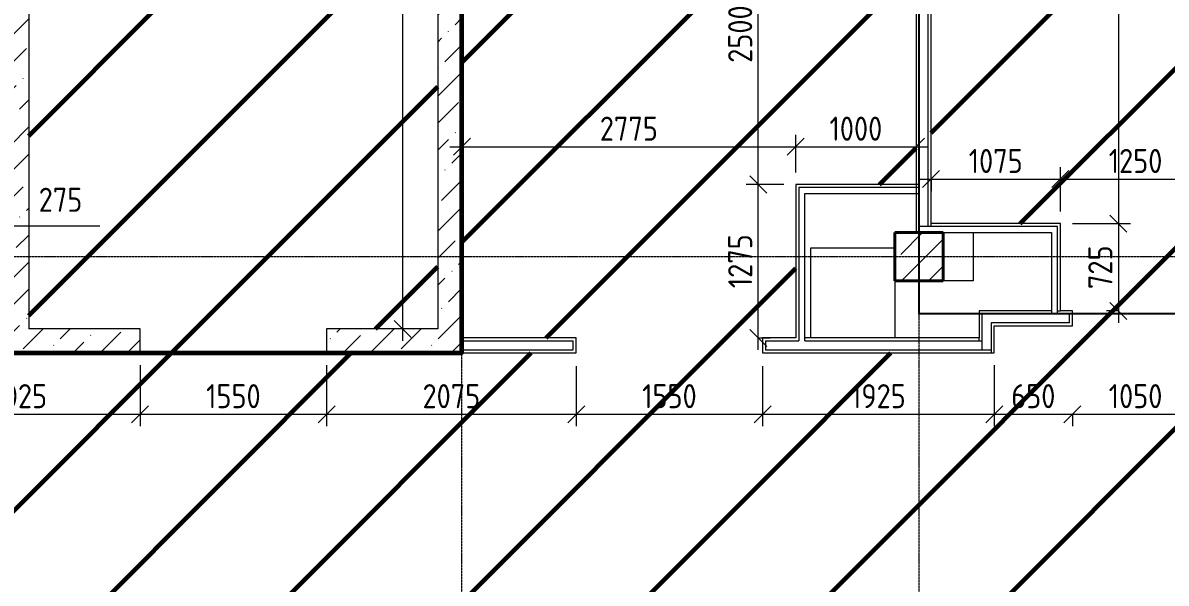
# Model space of a CAD drawing. Header units: millimetres. Extents: x -56773 to 323062, y -262288 to 76460.
# Drawn here: x 42159 to 51664, y -149905 to -145250 of the extents above; entities that cross this region are included whole.
import ezdxf

# ---------------------------------------------------------------- set-up
doc = ezdxf.new("R2010")
doc.units = ezdxf.units.MM
doc.linetypes.add('ADSK_Линия сетки', pattern=[25, 20, -2.5, 0, -2.5])
for name, color, linetype, lineweight in [('1.1)Стяжка керамзит  2 этаж', 5, 'Continuous', 60), ('3.1 Штукатурка внешн стен', 5, 'Continuous', 60), ('Несущие колонны', 7, 'Continuous', 18), ('Оси', 7, 'Continuous', 9), ('Перекрытие', 7, 'Continuous', 18), ('Размеры', 7, 'Continuous', 9), ('Стены внутренние', 7, 'Continuous', 18), ('Стены наружные', 7, 'Continuous', 18), ('Стены штриховка', 7, 'Continuous', 9)]:
    doc.layers.add(name, color=color, linetype=linetype, lineweight=lineweight)
doc.styles.add('GOST Common_3', font='', dxfattribs={"width": 0.9, "height": 200})
doc.styles.get('GOST Common_3').set_extended_font_data('GOST Common')
doc.dimstyles.new('ADSK_Основной_2_0', dxfattribs={"dimscale": 304.8, "dimtxt": 201.142999, "dimasz": 0.463911, "dimexe": 0.328084, "dimexo": 0.328084, "dimgap": 0.164042, "dimtad": 1, "dimdec": 3, "dimrnd": 0.001, "dimdsep": 46, "dimtxsty": 'GOST Common_3', "dimblk1": 'OBLIQUE', "dimblk2": 'OBLIQUE', "dimsah": 1, "dimcen": 0.09, "dimdle": 0.328084, "dimazin": 2, "dimtfac": 1, "dimtdec": 4, "dimtix": 1, "dimtmove": 0, "dimatfit": 3, "dimfxl": 1, "dimtvp": 1, "dimtolj": 1, "dimtzin": 0, "dimlwd": 20, "dimlwe": 20, "dimarcsym": 2})
doc.dimstyles.new('ADSK_Основной_2_0_2', dxfattribs={"dimscale": 304.8, "dimtxt": 201.142999, "dimasz": 0.463911, "dimexe": 0.328084, "dimexo": 0.328084, "dimgap": 0.164042, "dimtad": 1, "dimdec": 3, "dimrnd": 0.001, "dimdsep": 46, "dimtxsty": 'GOST Common_3', "dimblk1": 'OBLIQUE', "dimblk2": 'OBLIQUE', "dimsah": 1, "dimcen": 0.09, "dimdle": 0.328084, "dimazin": 2, "dimtfac": 1, "dimtdec": 4, "dimtix": 1, "dimtmove": 0, "dimatfit": 3, "dimfxl": 1, "dimtvp": 1, "dimtolj": 1, "dimtzin": 0, "dimlwd": 20, "dimlwe": 20, "dimarcsym": 2})
pattern_1 = [(45, (9.36, -150597.75), (84.18955, 308.69595), [396.875, -79.375, 3.353, -76.022])]

# ---------------------------------------------------------------- blocks, each defined once
blk = doc.blocks.new('ADSK_КолоннаЖБ_Прямоугольная - 400x400 мм-1807143-Кладочный план 3-го этажа')
at = {"layer": 'Несущие колонны', "lineweight": 40}
for p, q in [((-200, 200), (200, 200)), ((-200, -200), (-200, 200)), ((200, 200), (200, -200)), ((200, -200), (-200, -200))]:
    blk.add_line(p, q, dxfattribs=at)
blk = doc.blocks.new('_Oblique')
at = {"color": 0, "linetype": 'ByBlock', "lineweight": -2}
blk.add_line((-0.5, -0.5), (0.5, 0.5), dxfattribs=at)
blk = doc.blocks.new('*D5694')
at = {"layer": 'Defpoints', "color": 0, "transparency": 16777216}
for p in [(43134.4, -147992.8), (41109.4, -148401.5), (43134.4, -148501.5)]:
    blk.add_point(p, dxfattribs=at)
at = {"layer": 'Размеры', "color": 0, "lineweight": 20, "transparency": 16777216}
for p, q in [((43134.4, -148092.8), (43134.4, -148601.5)), ((41009.4, -148501.5), (43234.4, -148501.5)), ((41109.4, -148501.5), (41109.4, -148601.5))]:
    blk.add_line(p, q, dxfattribs=at)
at = {"layer": 'Размеры', "color": 0, "lineweight": 20, "transparency": 16777216, "xscale": 141.4, "yscale": 141.4, "zscale": 141.4, "rotation": 180}
blk.add_blockref('_Oblique', (41109.4, -148501.5), dxfattribs=at)
at = {"layer": 'Размеры', "color": 0, "lineweight": 20, "transparency": 16777216, "xscale": 141.4, "yscale": 141.4, "zscale": 141.4}
blk.add_blockref('_Oblique', (43134.4, -148501.5), dxfattribs=at)
at = {"layer": 'Размеры', "color": 0, "lineweight": 9, "transparency": 16777216, "insert": (42121.9, -148351.5), "char_height": 200, "width": 605.475, "attachment_point": 5, "style": 'GOST Common_3'}
blk.add_mtext('\\A1;2025', dxfattribs=at)
blk = doc.blocks.new('*D5695')
at = {"layer": 'Defpoints', "color": 0, "transparency": 16777216}
for p in [(43134.4, -147992.8), (44684.4, -147992.8), (44684.4, -148501.5)]:
    blk.add_point(p, dxfattribs=at)
at = {"layer": 'Размеры', "color": 0, "lineweight": 20, "transparency": 16777216}
for p, q in [((43134.4, -148092.8), (43134.4, -148601.5)), ((44684.4, -148092.8), (44684.4, -148601.5)), ((43034.4, -148501.5), (44784.4, -148501.5))]:
    blk.add_line(p, q, dxfattribs=at)
at = {"layer": 'Размеры', "color": 0, "lineweight": 20, "transparency": 16777216, "xscale": 141.4, "yscale": 141.4, "zscale": 141.4, "rotation": 180}
blk.add_blockref('_Oblique', (43134.4, -148501.5), dxfattribs=at)
at = {"layer": 'Размеры', "color": 0, "lineweight": 20, "transparency": 16777216, "xscale": 141.4, "yscale": 141.4, "zscale": 141.4}
blk.add_blockref('_Oblique', (44684.4, -148501.5), dxfattribs=at)
at = {"layer": 'Размеры', "color": 0, "lineweight": 9, "transparency": 16777216, "insert": (43909.4, -148351.5), "char_height": 200, "width": 560.473, "attachment_point": 5, "style": 'GOST Common_3'}
blk.add_mtext('\\A1;1550', dxfattribs=at)
blk = doc.blocks.new('*D5696')
at = {"layer": 'Defpoints', "color": 0, "transparency": 16777216}
for p in [(44684.4, -147992.8), (46759.4, -148002.8), (46759.4, -148501.5)]:
    blk.add_point(p, dxfattribs=at)
at = {"layer": 'Размеры', "color": 0, "lineweight": 20, "transparency": 16777216}
for p, q in [((44684.4, -148092.8), (44684.4, -148601.5)), ((46759.4, -148102.8), (46759.4, -148601.5)), ((44584.4, -148501.5), (46859.4, -148501.5))]:
    blk.add_line(p, q, dxfattribs=at)
at = {"layer": 'Размеры', "color": 0, "lineweight": 20, "transparency": 16777216, "xscale": 141.4, "yscale": 141.4, "zscale": 141.4, "rotation": 180}
blk.add_blockref('_Oblique', (44684.4, -148501.5), dxfattribs=at)
at = {"layer": 'Размеры', "color": 0, "lineweight": 20, "transparency": 16777216, "xscale": 141.4, "yscale": 141.4, "zscale": 141.4}
blk.add_blockref('_Oblique', (46759.4, -148501.5), dxfattribs=at)
at = {"layer": 'Размеры', "color": 0, "lineweight": 9, "transparency": 16777216, "insert": (45721.9, -148351.5), "char_height": 200, "width": 605.475, "attachment_point": 5, "style": 'GOST Common_3'}
blk.add_mtext('\\A1;2075', dxfattribs=at)
blk = doc.blocks.new('*D5697')
at = {"layer": 'Defpoints', "color": 0, "transparency": 16777216}
for p in [(46759.4, -148002.8), (48309.4, -148002.8), (48309.4, -148501.5)]:
    blk.add_point(p, dxfattribs=at)
at = {"layer": 'Размеры', "color": 0, "lineweight": 20, "transparency": 16777216}
for p, q in [((46759.4, -148102.8), (46759.4, -148601.5)), ((48309.4, -148102.8), (48309.4, -148601.5)), ((46659.4, -148501.5), (48409.4, -148501.5))]:
    blk.add_line(p, q, dxfattribs=at)
at = {"layer": 'Размеры', "color": 0, "lineweight": 20, "transparency": 16777216, "xscale": 141.4, "yscale": 141.4, "zscale": 141.4, "rotation": 180}
blk.add_blockref('_Oblique', (46759.4, -148501.5), dxfattribs=at)
at = {"layer": 'Размеры', "color": 0, "lineweight": 20, "transparency": 16777216, "xscale": 141.4, "yscale": 141.4, "zscale": 141.4}
blk.add_blockref('_Oblique', (48309.4, -148501.5), dxfattribs=at)
at = {"layer": 'Размеры', "color": 0, "lineweight": 9, "transparency": 16777216, "insert": (47534.4, -148351.5), "char_height": 200, "width": 560.473, "attachment_point": 5, "style": 'GOST Common_3'}
blk.add_mtext('\\A1;1550', dxfattribs=at)
blk = doc.blocks.new('*D5698')
at = {"layer": 'Defpoints', "color": 0, "transparency": 16777216}
for p in [(48309.4, -148002.8), (50234.4, -147992.8), (50234.4, -148501.5)]:
    blk.add_point(p, dxfattribs=at)
at = {"layer": 'Размеры', "color": 0, "lineweight": 20, "transparency": 16777216}
for p, q in [((48309.4, -148102.8), (48309.4, -148601.5)), ((50234.4, -148092.8), (50234.4, -148601.5)), ((48209.4, -148501.5), (50334.4, -148501.5))]:
    blk.add_line(p, q, dxfattribs=at)
at = {"layer": 'Размеры', "color": 0, "lineweight": 20, "transparency": 16777216, "xscale": 141.4, "yscale": 141.4, "zscale": 141.4, "rotation": 180}
blk.add_blockref('_Oblique', (48309.4, -148501.5), dxfattribs=at)
at = {"layer": 'Размеры', "color": 0, "lineweight": 20, "transparency": 16777216, "xscale": 141.4, "yscale": 141.4, "zscale": 141.4}
blk.add_blockref('_Oblique', (50234.4, -148501.5), dxfattribs=at)
at = {"layer": 'Размеры', "color": 0, "lineweight": 9, "transparency": 16777216, "insert": (49271.9, -148351.5), "char_height": 200, "width": 560.473, "attachment_point": 5, "style": 'GOST Common_3'}
blk.add_mtext('\\A1;1925', dxfattribs=at)
blk = doc.blocks.new('*D5699')
at = {"layer": 'Defpoints', "color": 0, "transparency": 16777216}
for p in [(50234.4, -147992.8), (50884.4, -148401.5), (50884.4, -148501.5)]:
    blk.add_point(p, dxfattribs=at)
at = {"layer": 'Размеры', "color": 0, "lineweight": 20, "transparency": 16777216}
for p, q in [((50234.4, -148092.8), (50234.4, -148601.5)), ((50134.4, -148501.5), (50984.4, -148501.5)), ((50884.4, -148501.5), (50884.4, -148601.5))]:
    blk.add_line(p, q, dxfattribs=at)
at = {"layer": 'Размеры', "color": 0, "lineweight": 20, "transparency": 16777216, "xscale": 141.4, "yscale": 141.4, "zscale": 141.4, "rotation": 180}
blk.add_blockref('_Oblique', (50234.4, -148501.5), dxfattribs=at)
at = {"layer": 'Размеры', "color": 0, "lineweight": 20, "transparency": 16777216, "xscale": 141.4, "yscale": 141.4, "zscale": 141.4}
blk.add_blockref('_Oblique', (50884.4, -148501.5), dxfattribs=at)
at = {"layer": 'Размеры', "color": 0, "lineweight": 9, "transparency": 16777216, "insert": (50559.4, -148351.5), "char_height": 200, "width": 454.106, "attachment_point": 5, "style": 'GOST Common_3'}
blk.add_mtext('\\A1;650', dxfattribs=at)
blk = doc.blocks.new('*D5700')
at = {"layer": 'Defpoints', "color": 0, "transparency": 16777216}
for p in [(50884.4, -148401.5), (51934.4, -148401.5), (51934.4, -148501.5)]:
    blk.add_point(p, dxfattribs=at)
at = {"layer": 'Размеры', "color": 0, "lineweight": 20, "transparency": 16777216}
for p, q in [((50784.4, -148501.5), (52034.4, -148501.5)), ((50884.4, -148501.5), (50884.4, -148601.5)), ((51934.4, -148501.5), (51934.4, -148601.5))]:
    blk.add_line(p, q, dxfattribs=at)
at = {"layer": 'Размеры', "color": 0, "lineweight": 20, "transparency": 16777216, "xscale": 141.4, "yscale": 141.4, "zscale": 141.4, "rotation": 180}
blk.add_blockref('_Oblique', (50884.4, -148501.5), dxfattribs=at)
at = {"layer": 'Размеры', "color": 0, "lineweight": 20, "transparency": 16777216, "xscale": 141.4, "yscale": 141.4, "zscale": 141.4}
blk.add_blockref('_Oblique', (51934.4, -148501.5), dxfattribs=at)
at = {"layer": 'Размеры', "color": 0, "lineweight": 9, "transparency": 16777216, "insert": (51409.4, -148351.5), "char_height": 200, "width": 560.473, "attachment_point": 5, "style": 'GOST Common_3'}
blk.add_mtext('\\A1;1050', dxfattribs=at)
blk = doc.blocks.new('*D5402')
at = {"layer": 'Defpoints', "color": 0, "transparency": 16777216}
for p in [(41734.4, -146688.5), (42009.4, -146688.5), (42009.4, -146936.2)]:
    blk.add_point(p, dxfattribs=at)
at = {"layer": 'Размеры', "color": 0, "lineweight": 20, "transparency": 16777216}
for p, q in [((41734.4, -146788.5), (41734.4, -147036.2)), ((42009.4, -146788.5), (42009.4, -147036.2)), ((41634.4, -146936.2), (42009.4, -146936.2)), ((42009.4, -146936.2), (42799.4, -146936.2))]:
    blk.add_line(p, q, dxfattribs=at)
at = {"layer": 'Размеры', "color": 0, "lineweight": 20, "transparency": 16777216, "xscale": 141.4, "yscale": 141.4, "zscale": 141.4, "rotation": 180}
blk.add_blockref('_Oblique', (41734.4, -146936.2), dxfattribs=at)
at = {"layer": 'Размеры', "color": 0, "lineweight": 20, "transparency": 16777216, "xscale": 141.4, "yscale": 141.4, "zscale": 141.4}
blk.add_blockref('_Oblique', (42009.4, -146936.2), dxfattribs=at)
at = {"layer": 'Размеры', "color": 0, "lineweight": 9, "transparency": 16777216, "insert": (42290.9, -146619.6), "char_height": 200, "width": 454.106, "attachment_point": 1, "line_spacing_factor": 1.022761, "style": 'GOST Common_3'}
blk.add_mtext('\\A1;275', dxfattribs=at)
blk = doc.blocks.new('*D5405')
at = {"layer": 'Defpoints', "color": 0, "transparency": 16777216}
for p in [(45416.4, -139592.8), (45316.4, -147792.8), (45416.4, -147792.8)]:
    blk.add_point(p, dxfattribs=at)
at = {"layer": 'Размеры', "color": 0, "lineweight": 20, "transparency": 16777216}
for p, q in [((45316.4, -139492.8), (45316.4, -147892.8)), ((45316.4, -139592.8), (45216.4, -139592.8)), ((45316.4, -147792.8), (45216.4, -147792.8))]:
    blk.add_line(p, q, dxfattribs=at)
at = {"layer": 'Размеры', "color": 0, "lineweight": 20, "transparency": 16777216, "xscale": 141.4, "yscale": 141.4, "zscale": 141.4}
for p, rotation in [((45316.4, -139592.8), 90), ((45316.4, -147792.8), 270)]:
    blk.add_blockref('_Oblique', p, dxfattribs=dict(at, rotation=rotation))
at = {"layer": 'Размеры', "color": 0, "lineweight": 9, "transparency": 16777216, "insert": (45166.4, -143692.8), "char_height": 200, "width": 605.475, "attachment_point": 5, "rotation": 90, "style": 'GOST Common_3'}
blk.add_mtext('\\A1;8200', dxfattribs=at)
blk = doc.blocks.new('*D5411')
at = {"layer": 'Defpoints', "color": 0, "transparency": 16777216}
for p in [(48272.6, -146592.8), (48584.4, -146592.8), (48172.6, -147867.8)]:
    blk.add_point(p, dxfattribs=at)
at = {"layer": 'Размеры', "color": 0, "lineweight": 20, "transparency": 16777216}
for p, q in [((48272.6, -147967.8), (48272.6, -146492.8)), ((48484.4, -146592.8), (48172.6, -146592.8)), ((48272.6, -147867.8), (48372.6, -147867.8))]:
    blk.add_line(p, q, dxfattribs=at)
at = {"layer": 'Размеры', "color": 0, "lineweight": 20, "transparency": 16777216, "xscale": 141.4, "yscale": 141.4, "zscale": 141.4}
for p, rotation in [((48272.6, -146592.8), 90), ((48272.6, -147867.8), 270)]:
    blk.add_blockref('_Oblique', p, dxfattribs=dict(at, rotation=rotation))
at = {"layer": 'Размеры', "color": 0, "lineweight": 9, "transparency": 16777216, "insert": (48122.6, -147230.3), "char_height": 200, "width": 560.473, "attachment_point": 5, "rotation": 90, "style": 'GOST Common_3'}
blk.add_mtext('\\A1;1275', dxfattribs=at)
blk = doc.blocks.new('*D5412')
at = {"layer": 'Defpoints', "color": 0, "transparency": 16777216}
for p in [(48172.6, -144092.8), (48272.6, -144092.8), (48584.4, -146592.8)]:
    blk.add_point(p, dxfattribs=at)
at = {"layer": 'Размеры', "color": 0, "lineweight": 20, "transparency": 16777216}
for p, q in [((48272.6, -146692.8), (48272.6, -143992.8)), ((48272.6, -144092.8), (48372.6, -144092.8)), ((48484.4, -146592.8), (48172.6, -146592.8))]:
    blk.add_line(p, q, dxfattribs=at)
at = {"layer": 'Размеры', "color": 0, "lineweight": 20, "transparency": 16777216, "xscale": 141.4, "yscale": 141.4, "zscale": 141.4}
for p, rotation in [((48272.6, -144092.8), 90), ((48272.6, -146592.8), 270)]:
    blk.add_blockref('_Oblique', p, dxfattribs=dict(at, rotation=rotation))
at = {"layer": 'Размеры', "color": 0, "lineweight": 9, "transparency": 16777216, "insert": (48122.6, -145342.8), "char_height": 200, "width": 605.475, "attachment_point": 5, "rotation": 90, "style": 'GOST Common_3'}
blk.add_mtext('\\A1;2500', dxfattribs=at)
blk = doc.blocks.new('*D5413')
at = {"layer": 'Defpoints', "color": 0, "transparency": 16777216}
for p in [(45809.4, -146179), (48584.4, -146279), (48584.4, -146592.8)]:
    blk.add_point(p, dxfattribs=at)
at = {"layer": 'Размеры', "color": 0, "lineweight": 20, "transparency": 16777216}
for p, q in [((48584.4, -146492.8), (48584.4, -146179)), ((45709.4, -146279), (48684.4, -146279)), ((45809.4, -146279), (45809.4, -146379))]:
    blk.add_line(p, q, dxfattribs=at)
at = {"layer": 'Размеры', "color": 0, "lineweight": 20, "transparency": 16777216, "xscale": 141.4, "yscale": 141.4, "zscale": 141.4, "rotation": 180}
blk.add_blockref('_Oblique', (45809.4, -146279), dxfattribs=at)
at = {"layer": 'Размеры', "color": 0, "lineweight": 20, "transparency": 16777216, "xscale": 141.4, "yscale": 141.4, "zscale": 141.4}
blk.add_blockref('_Oblique', (48584.4, -146279), dxfattribs=at)
at = {"layer": 'Размеры', "color": 0, "lineweight": 9, "transparency": 16777216, "insert": (47196.9, -146129), "char_height": 200, "width": 605.475, "attachment_point": 5, "style": 'GOST Common_3'}
blk.add_mtext('\\A1;2775', dxfattribs=at)
blk = doc.blocks.new('*D5414')
at = {"layer": 'Defpoints', "color": 0, "transparency": 16777216}
for p in [(49584.4, -146179), (49584.4, -146279), (48584.4, -146592.8)]:
    blk.add_point(p, dxfattribs=at)
at = {"layer": 'Размеры', "color": 0, "lineweight": 20, "transparency": 16777216}
for p, q in [((48584.4, -146492.8), (48584.4, -146179)), ((48484.4, -146279), (49684.4, -146279)), ((49584.4, -146279), (49584.4, -146379))]:
    blk.add_line(p, q, dxfattribs=at)
at = {"layer": 'Размеры', "color": 0, "lineweight": 20, "transparency": 16777216, "xscale": 141.4, "yscale": 141.4, "zscale": 141.4, "rotation": 180}
blk.add_blockref('_Oblique', (48584.4, -146279), dxfattribs=at)
at = {"layer": 'Размеры', "color": 0, "lineweight": 20, "transparency": 16777216, "xscale": 141.4, "yscale": 141.4, "zscale": 141.4}
blk.add_blockref('_Oblique', (49584.4, -146279), dxfattribs=at)
at = {"layer": 'Размеры', "color": 0, "lineweight": 9, "transparency": 16777216, "insert": (49084.4, -146129), "char_height": 200, "width": 560.473, "attachment_point": 5, "style": 'GOST Common_3'}
blk.add_mtext('\\A1;1000', dxfattribs=at)
blk = doc.blocks.new('*D5415')
at = {"layer": 'Defpoints', "color": 0, "transparency": 16777216}
for p in [(51366.6, -141242.8), (50784.4, -146917.8), (51266.6, -146917.8)]:
    blk.add_point(p, dxfattribs=at)
at = {"layer": 'Размеры', "color": 0, "lineweight": 20, "transparency": 16777216}
for p, q in [((51266.6, -141142.8), (51266.6, -147017.8)), ((51266.6, -141242.8), (51166.6, -141242.8)), ((50884.4, -146917.8), (51366.6, -146917.8))]:
    blk.add_line(p, q, dxfattribs=at)
at = {"layer": 'Размеры', "color": 0, "lineweight": 20, "transparency": 16777216, "xscale": 141.4, "yscale": 141.4, "zscale": 141.4}
for p, rotation in [((51266.6, -141242.8), 90), ((51266.6, -146917.8), 270)]:
    blk.add_blockref('_Oblique', p, dxfattribs=dict(at, rotation=rotation))
at = {"layer": 'Размеры', "color": 0, "lineweight": 9, "transparency": 16777216, "insert": (51116.6, -144080.3), "char_height": 200, "width": 605.475, "attachment_point": 5, "rotation": 90, "style": 'GOST Common_3'}
blk.add_mtext('\\A1;5675', dxfattribs=at)
blk = doc.blocks.new('*D5416')
at = {"layer": 'Defpoints', "color": 0, "transparency": 16777216}
for p in [(50784.4, -146917.8), (51266.6, -147642.8), (51366.6, -147642.8)]:
    blk.add_point(p, dxfattribs=at)
at = {"layer": 'Размеры', "color": 0, "lineweight": 20, "transparency": 16777216}
for p, q in [((51266.6, -146817.8), (51266.6, -147742.8)), ((50884.4, -146917.8), (51366.6, -146917.8)), ((51266.6, -147642.8), (51166.6, -147642.8))]:
    blk.add_line(p, q, dxfattribs=at)
at = {"layer": 'Размеры', "color": 0, "lineweight": 20, "transparency": 16777216, "xscale": 141.4, "yscale": 141.4, "zscale": 141.4}
for p, rotation in [((51266.6, -146917.8), 90), ((51266.6, -147642.8), 270)]:
    blk.add_blockref('_Oblique', p, dxfattribs=dict(at, rotation=rotation))
at = {"layer": 'Размеры', "color": 0, "lineweight": 9, "transparency": 16777216, "insert": (51116.6, -147280.3), "char_height": 200, "width": 454.106, "attachment_point": 5, "rotation": 90, "style": 'GOST Common_3'}
blk.add_mtext('\\A1;725', dxfattribs=at)
blk = doc.blocks.new('*D5417')
at = {"layer": 'Defpoints', "color": 0, "transparency": 16777216}
for p in [(49709.4, -146447.5), (50784.4, -146547.5), (50784.4, -146917.8)]:
    blk.add_point(p, dxfattribs=at)
at = {"layer": 'Размеры', "color": 0, "lineweight": 20, "transparency": 16777216}
for p, q in [((50784.4, -146817.8), (50784.4, -146447.5)), ((49609.4, -146547.5), (50884.4, -146547.5)), ((49709.4, -146547.5), (49709.4, -146647.5))]:
    blk.add_line(p, q, dxfattribs=at)
at = {"layer": 'Размеры', "color": 0, "lineweight": 20, "transparency": 16777216, "xscale": 141.4, "yscale": 141.4, "zscale": 141.4, "rotation": 180}
blk.add_blockref('_Oblique', (49709.4, -146547.5), dxfattribs=at)
at = {"layer": 'Размеры', "color": 0, "lineweight": 20, "transparency": 16777216, "xscale": 141.4, "yscale": 141.4, "zscale": 141.4}
blk.add_blockref('_Oblique', (50784.4, -146547.5), dxfattribs=at)
at = {"layer": 'Размеры', "color": 0, "lineweight": 9, "transparency": 16777216, "insert": (50246.9, -146397.5), "char_height": 200, "width": 560.473, "attachment_point": 5, "style": 'GOST Common_3'}
blk.add_mtext('\\A1;1075', dxfattribs=at)
blk = doc.blocks.new('*D5418')
at = {"layer": 'Defpoints', "color": 0, "transparency": 16777216}
for p in [(52034.4, -146447.5), (52034.4, -146547.5), (50784.4, -146917.8)]:
    blk.add_point(p, dxfattribs=at)
at = {"layer": 'Размеры', "color": 0, "lineweight": 20, "transparency": 16777216}
for p, q in [((50784.4, -146817.8), (50784.4, -146447.5)), ((50684.4, -146547.5), (52134.4, -146547.5)), ((52034.4, -146547.5), (52034.4, -146647.5))]:
    blk.add_line(p, q, dxfattribs=at)
at = {"layer": 'Размеры', "color": 0, "lineweight": 20, "transparency": 16777216, "xscale": 141.4, "yscale": 141.4, "zscale": 141.4, "rotation": 180}
blk.add_blockref('_Oblique', (50784.4, -146547.5), dxfattribs=at)
at = {"layer": 'Размеры', "color": 0, "lineweight": 20, "transparency": 16777216, "xscale": 141.4, "yscale": 141.4, "zscale": 141.4}
blk.add_blockref('_Oblique', (52034.4, -146547.5), dxfattribs=at)
at = {"layer": 'Размеры', "color": 0, "lineweight": 9, "transparency": 16777216, "insert": (51409.4, -146397.5), "char_height": 200, "width": 560.473, "attachment_point": 5, "style": 'GOST Common_3'}
blk.add_mtext('\\A1;1250', dxfattribs=at)

msp = doc.modelspace()

# ---------------------------------------------------------------- hatches: boundary and pattern name
at = {"layer": '1.1)Стяжка керамзит  2 этаж', "transparency": 33554687}
h = msp.add_hatch(dxfattribs=at)
h.set_pattern_fill('ANSI31', color=5, scale=333)
h.paths.add_polyline_path([(61559.3615, -148542.7816), (61559.3615, -147767.7816), (60034.3615, -147767.7816), (60034.3615, -147642.7816), (60209.3615, -147642.7816), (60209.3615, -146917.7816), (61559.3615, -146917.7816), (61559.3615, -146392.7816), (61559.3615, -144742.7816), (61559.3615, -141392.7816), (61409.3615, -141392.7816), (61409.3615, -141242.7816), (60809.3615, -141242.7816), (59159.3615, -141242.7816), (58309.3615, -141242.7816), (58309.3615, -145317.7816), (58184.3615, -145317.7816), (58184.3615, -141242.7816), (58009.3615, -141242.7816), (56359.3615, -141242.7816), (55809.3615, -141242.7816), (55809.3615, -141392.7816), (55484.3615, -141392.7816), (55484.3615, -144892.7816), (55359.3615, -144892.7816), (55359.3615, -141242.7816), (54809.3615, -141242.7816), (53159.3615, -141242.7816), (52159.3615, -141242.7816), (52159.3615, -146917.7816), (53059.3615, -146917.7816), (53059.3615, -147642.7816), (53184.3615, -147642.7816), (53184.3615, -147767.7816), (51934.3615, -147767.7816), (51934.3615, -147642.7816), (52034.3615, -147642.7816), (52034.3615, -141242.7816), (50359.3615, -141242.7816), (49709.3615, -141242.7816), (49709.3615, -146917.7816), (50784.3615, -146917.7816), (50784.3615, -147642.7816), (50884.3615, -147642.7816), (50884.3615, -147767.7816), (50234.3615, -147767.7816), (50234.3615, -147992.7816), (48296.5102, -147992.7816), (48296.5102, -151017.7816), (50734.3615, -151017.7816), (50734.3615, -151142.7816), (51934.3615, -151142.7816), (51934.3615, -151017.7816), (53159.3615, -151017.7816), (53159.3615, -151142.7816), (54359.3615, -151142.7816), (54359.3615, -151017.7816), (57334.3615, -151017.7816), (57334.3615, -154417.7816), (57509.3615, -154417.7816), (57509.3615, -154542.7816), (58709.3615, -154542.7816), (58709.3615, -154417.7816), (61559.3615, -154417.7816), (61559.3615, -153992.7816), (61559.3615, -152342.7816), (61559.3615, -151792.7816), (61409.3615, -151792.7816), (61409.3615, -151392.7816), (61559.3615, -151392.7816), (61559.3615, -150192.7816)])
h.paths.add_polyline_path([(54384.3615, -147767.7816), (54384.3615, -147642.7816), (54509.3615, -147642.7816), (54509.3615, -146917.7816), (55359.3615, -146917.7816), (55359.3615, -145892.7816), (55484.3615, -145892.7816), (55484.3615, -146917.7816), (56484.3615, -146917.7816), (56484.3615, -147642.7816), (56609.3615, -147642.7816), (56609.3615, -147767.7816)], flags=16)
h.paths.add_polyline_path([(54409.3615, -147742.7816), (54409.3615, -147667.7816), (54534.3615, -147667.7816), (54534.3615, -146942.7816), (55384.3615, -146942.7816), (55384.3615, -145917.7816), (55459.3615, -145917.7816), (55459.3615, -146942.7816), (56459.3615, -146942.7816), (56459.3615, -147667.7816), (56584.3615, -147667.7816), (56584.3615, -147742.7816)], flags=0)
h.paths.add_polyline_path([(54584.3615, -147642.7816), (54584.3615, -146992.7816), (56409.3615, -146992.7816), (56409.3615, -147642.7816)], flags=0)
h.paths.add_polyline_path([(55409.3615, -147392.7816), (55409.3615, -146992.7816), (55809.3615, -146992.7816), (55809.3615, -147392.7816)], flags=0)
h.paths.add_polyline_path([(57809.3615, -147767.7816), (57809.3615, -147642.7816), (58184.3615, -147642.7816), (58184.3615, -146317.7816), (58309.3615, -146317.7816), (58309.3615, -147642.7816), (58834.3615, -147642.7816), (58834.3615, -147767.7816)], flags=16)
h.paths.add_polyline_path([(57834.3615, -147742.7816), (57834.3615, -147667.7816), (58209.3615, -147667.7816), (58209.3615, -146342.7816), (58284.3615, -146342.7816), (58284.3615, -147667.7816), (58809.3615, -147667.7816), (58809.3615, -147742.7816)], flags=0)
h.paths.add_polyline_path([(61868.8804, -153248.025), (61868.8804, -152694.4535), (61493.8804, -152694.4535), (61493.8804, -153248.025)], flags=9)
h.paths.add_polyline_path([(61868.8804, -153605.2125), (61868.8804, -153073.0696), (61493.8804, -153073.0696), (61493.8804, -153605.2125)], flags=9)
h.paths.add_polyline_path([(61868.8804, -149448.025), (61868.8804, -148894.4535), (61493.8804, -148894.4535), (61493.8804, -149448.025)], flags=9)
h.paths.add_polyline_path([(61868.8804, -149805.2125), (61868.8804, -149273.0696), (61493.8804, -149273.0696), (61493.8804, -149805.2125)], flags=9)
h.paths.add_polyline_path([(61868.8804, -145648.025), (61868.8804, -145094.4535), (61493.8804, -145094.4535), (61493.8804, -145648.025)], flags=9)
h.paths.add_polyline_path([(61868.8804, -146005.2125), (61868.8804, -145473.0696), (61493.8804, -145473.0696), (61493.8804, -146005.2125)], flags=9)
h = msp.add_hatch(dxfattribs=at)
h.set_pattern_fill('ANSI31', color=5, scale=333)
h.paths.add_polyline_path([(48296.5102, -144092.7816), (48059.3615, -144092.7816), (47159.3615, -144092.7816), (46159.3615, -144092.7816), (45809.3615, -144092.7816), (45809.3615, -147720.3127), (48296.5102, -147720.3127)])
h = msp.add_hatch(dxfattribs=at)
h.set_pattern_fill('ANSI31', color=5, scale=333)
h.paths.add_polyline_path([(49584.3615, -144092.7816), (49059.3615, -144092.7816), (48296.5102, -144092.7816), (48296.5102, -147720.3127), (48296.5102, -147867.7816), (48584.3615, -147867.7816), (48584.3615, -146592.7816), (49584.3615, -146592.7816)])
h = msp.add_hatch(dxfattribs=at)
h.set_pattern_fill('ANSI31', color=5, scale=333)
h.paths.add_polyline_path([(45609.3615, -145092.7816), (43809.3615, -145092.7816), (43059.3615, -145092.7816, -1), (42959.3615, -145092.7816), (42209.3615, -145092.7816), (42209.3615, -147720.3127), (45609.3615, -147720.3127)])
h = msp.add_hatch(dxfattribs=at)
h.set_pattern_fill('ANSI31', color=5, scale=333)
h.paths.add_polyline_path([(48296.5102, -147720.3127), (45809.3615, -147720.3127), (45809.3615, -147867.7816), (46759.3615, -147867.7816), (46759.3615, -147992.7816), (45809.3615, -147992.7816), (44684.3615, -147992.7816), (44684.3615, -147792.7816), (45609.3615, -147792.7816), (45609.3615, -147720.3127), (42209.3615, -147720.3127), (42209.3615, -147792.7816), (43134.3615, -147792.7816), (43134.3615, -147992.7816), (42009.3615, -147992.7816), (41109.3615, -147992.7816), (41109.3615, -147867.7816), (41734.3615, -147867.7816), (41734.3615, -147720.3127), (40034.3615, -147720.3127), (40034.3615, -147867.7816), (40209.3615, -147867.7816), (40209.3615, -147992.7816), (39816.8666, -147992.7816), (39816.8666, -151017.7816), (40134.3615, -151017.7816), (40134.3615, -152392.7816), (40009.3615, -152392.7816), (40009.3615, -153592.7816), (40134.3615, -153592.7816), (40134.3615, -157542.7816), (45484.3615, -157542.7816), (45484.3615, -154192.7816), (45609.3615, -154192.7816), (45609.3615, -152992.7816), (45484.3615, -152992.7816), (45484.3615, -151867.7816), (44234.3615, -151867.7816), (44234.3615, -151017.7816), (48296.5102, -151017.7816)])
at = {"layer": 'Несущие колонны', "lineweight": 9}
h = msp.add_hatch(dxfattribs=at)
h.set_pattern_fill('FP_1', color=256, style=0, pattern_type=2)
h.set_pattern_definition([(45, (9.36, -150597.75), (-224.5064, 224.5064), []), (45, (233.87, -150597.75), (-224.5064, 224.5064), [396.875, -79.375, 3.353, -76.022])])
h.paths.add_polyline_path([(49409.3615, -147392.7816), (49809.3615, -147392.7816), (49809.3615, -146992.7816), (49409.3615, -146992.7816)])
at = {"layer": 'Стены наружные', "lineweight": 9}
h = msp.add_hatch(dxfattribs=at)
h.set_pattern_fill('FP_2', color=256, style=0, pattern_type=2)
h.set_pattern_definition(pattern_1)
h.paths.add_polyline_path([(42009.3615, -147992.7816), (42209.3615, -147992.7816), (42209.3615, -139392.7816), (42009.3615, -139392.7816), (42009.3615, -147967.7816)])
h = msp.add_hatch(dxfattribs=at)
h.set_pattern_fill('FP_2', color=256, style=0, pattern_type=2)
h.set_pattern_definition(pattern_1)
h.paths.add_polyline_path([(45609.3615, -147992.7816), (45809.3615, -147992.7816), (45809.3615, -139392.7816), (45609.3615, -139392.7816), (45609.3615, -147792.7816)])
h = msp.add_hatch(dxfattribs=at)
h.set_pattern_fill('FP_2', color=256, style=0, pattern_type=2)
h.set_pattern_definition(pattern_1)
h.paths.add_polyline_path([(45609.3615, -147992.7816), (45609.3615, -147792.7816), (44684.3615, -147792.7816), (44684.3615, -147992.7816)])
h.paths.add_polyline_path([(43134.3615, -147992.7816), (43134.3615, -147792.7816), (42209.3615, -147792.7816), (42209.3615, -147992.7816)])

# ---------------------------------------------------------------- linework, layer by layer
msp.add_lwpolyline([(61559.3615, -147667.7816), (49609.3615, -147667.7816), (49609.3615, -141242.7816), (61559.3615, -141242.7816)], close=True)
at = {"layer": '3.1 Штукатурка внешн стен'}
msp.add_lwpolyline([(42009.3615, -147992.7816), (45809.3615, -147992.7816), (45809.3615, -144092.7816), (49709.3615, -144092.7816)], dxfattribs=at)
at = {"layer": 'Несущие колонны', "lineweight": 9}
for p, q in [((49809.3615, -146992.7816), (49409.3615, -146992.7816)), ((49409.3615, -146992.7816), (49409.3615, -147392.7816)), ((49809.3615, -147392.7816), (49809.3615, -146992.7816)), ((49409.3615, -147392.7816), (49809.3615, -147392.7816))]:
    msp.add_line(p, q, dxfattribs=at)
at = {"layer": 'Оси', "linetype": 'ADSK_Линия сетки', "lineweight": 5}
for p, q in [((45809.3615, -161571.6329), (45809.3615, -140570.3055)), ((49609.3615, -161571.6329), (49609.3615, -140570.3055)), ((62587.9153, -147192.7816), (-25230.7352, -147192.7816))]:
    msp.add_line(p, q, dxfattribs=at)
at = {"layer": 'Перекрытие'}
for p, q in [((50059.3615, -146992.7816), (50059.3615, -147392.7816)), ((48709.3615, -147117.7816), (49409.3615, -147117.7816)), ((48709.3615, -147867.7816), (48709.3615, -147117.7816)), ((49409.3615, -147392.7816), (49409.3615, -147867.7816)), ((50059.3615, -147392.7816), (49809.3615, -147392.7816))]:
    msp.add_line(p, q, dxfattribs=at)
at = {"layer": 'Стены внутренние', "lineweight": 5}
for p, q in [((49709.3615, -146917.7816), (49709.3615, -141242.7816)), ((49584.3615, -144092.7816), (49584.3615, -146992.7816)), ((48584.3615, -146592.7816), (48584.3615, -147867.7816)), ((49609.3615, -146592.7816), (48584.3615, -146592.7816)), ((49609.3615, -146667.7816), (49609.3615, -146592.7816)), ((48659.3615, -147867.7816), (48659.3615, -146667.7816)), ((48659.3615, -146667.7816), (49609.3615, -146667.7816)), ((50784.3615, -146917.7816), (49709.3615, -146917.7816)), ((50784.3615, -147642.7816), (50784.3615, -146917.7816)), ((49584.3615, -146992.7816), (50709.3615, -146992.7816)), ((50709.3615, -146992.7816), (50709.3615, -147642.7816)), ((50709.3615, -147642.7816), (50109.3615, -147642.7816)), ((50109.3615, -147642.7816), (50109.3615, -147867.7816)), ((50884.3615, -147642.7816), (50784.3615, -147642.7816)), ((50884.3615, -147767.7816), (50884.3615, -147642.7816)), ((50234.3615, -147767.7816), (50884.3615, -147767.7816)), ((50234.3615, -147992.7816), (50234.3615, -147767.7816)), ((46759.3615, -147867.7816), (45809.3615, -147867.7816)), ((46759.3615, -147992.7816), (46759.3615, -147867.7816)), ((48584.3615, -147867.7816), (48309.3615, -147867.7816)), ((48309.3615, -147867.7816), (48309.3615, -147992.7816)), ((50109.3615, -147867.7816), (48659.3615, -147867.7816)), ((45809.3615, -147992.7816), (46759.3615, -147992.7816)), ((48309.3615, -147992.7816), (50234.3615, -147992.7816))]:
    msp.add_line(p, q, dxfattribs=at)
at = {"layer": 'Стены наружные', "lineweight": 9}
for p, q in [((42209.3615, -139592.7816), (42209.3615, -147792.7816)), ((45609.3615, -139592.7816), (45609.3615, -147792.7816)), ((45809.3615, -147867.7816), (45809.3615, -144092.7816)), ((43134.3615, -147792.7816), (42209.3615, -147792.7816)), ((43134.3615, -147992.7816), (43134.3615, -147792.7816)), ((45609.3615, -147792.7816), (44684.3615, -147792.7816)), ((44684.3615, -147792.7816), (44684.3615, -147992.7816)), ((42009.3615, -147992.7816), (43134.3615, -147992.7816)), ((44684.3615, -147992.7816), (45809.3615, -147992.7816))]:
    msp.add_line(p, q, dxfattribs=at)
at = {"layer": 'Стены штриховка', "lineweight": 9}
for p, q in [((49684.3615, -146942.7816), (49684.3615, -141242.7816)), ((49609.3615, -146992.7816), (49609.3615, -144092.7816)), ((48609.3615, -146617.7816), (48609.3615, -147892.7816)), ((49609.3615, -146617.7816), (48609.3615, -146617.7816)), ((49709.3615, -146942.7816), (49709.3615, -146917.7816)), ((50759.3615, -146942.7816), (49609.3615, -146942.7816)), ((50759.3615, -147667.7816), (50759.3615, -146942.7816)), ((50859.3615, -147667.7816), (50134.3615, -147667.7816)), ((50134.3615, -147967.7816), (50134.3615, -147667.7816)), ((50709.3615, -147642.7816), (50709.3615, -147667.7816)), ((50759.3615, -147642.7816), (50784.3615, -147642.7816)), ((50859.3615, -147742.7816), (50859.3615, -147667.7816)), ((50859.3615, -147742.7816), (50209.3615, -147742.7816)), ((50209.3615, -147742.7816), (50209.3615, -147992.7816)), ((45809.3615, -147867.7816), (45809.3615, -147992.7816)), ((48659.3615, -147892.7816), (48659.3615, -147867.7816)), ((50109.3615, -147892.7816), (50109.3615, -147867.7816)), ((45809.3615, -147892.7816), (46734.3615, -147892.7816)), ((45809.3615, -147967.7816), (46734.3615, -147967.7816)), ((46734.3615, -147967.7816), (46734.3615, -147892.7816)), ((48334.3615, -147892.7816), (48334.3615, -147967.7816)), ((48334.3615, -147892.7816), (48609.3615, -147892.7816)), ((48334.3615, -147967.7816), (50209.3615, -147967.7816)), ((48659.3615, -147892.7816), (50134.3615, -147892.7816))]:
    msp.add_line(p, q, dxfattribs=at)

# ---------------------------------------------------------------- block references
at = {"layer": 'Несущие колонны', "lineweight": 40, "rotation": 89.9999999999999}
msp.add_blockref('ADSK_КолоннаЖБ_Прямоугольная - 400x400 мм-1807143-Кладочный план 3-го этажа', (49609.3615, -147192.7816), dxfattribs=at)

# ---------------------------------------------------------------- dimensions: what is measured, and where the dimension line sits
at = {"layer": 'Размеры', "lineweight": 9}
for base, p1, p2, override, picture, middle in [((45316.3667, -147792.7816), (45416.3516, -139592.7816), (45416.3516, -147792.7816), {"dimpost": '<>', "dimfxl": 8200}, '*D5405', (45166.3667, -143692.7816)), ((51266.6127, -146917.7816), (51366.5976, -141242.7816), (50784.3615, -146917.7816), {"dimpost": '<>', "dimfxl": 5704.789554}, '*D5415', (51116.6127, -144080.2816)), ((48272.5907, -144092.7816), (48584.3615, -146592.7816), (48172.6058, -144092.7816), {"dimpost": '<>', "dimfxl": 2533.681666}, '*D5412', (48122.5907, -145342.7816)), ((48272.5907, -146592.7816), (48172.6058, -147867.7816), (48584.3615, -146592.7816), {"dimpost": '<>', "dimfxl": 1339.838716}, '*D5411', (48122.5907, -147230.2816)), ((51266.6127, -147642.7816), (50784.3615, -146917.7816), (51366.5976, -147642.7816), {"dimpost": '<>', "dimfxl": 929.851526}, '*D5416', (51116.6127, -147280.2816))]:
    dim = msp.add_linear_dim(base=base, p1=p1, p2=p2, angle=90, dimstyle='ADSK_Основной_2_0_2', override=override, dxfattribs=at)
    dim.commit()
    dim.dimension.update_dxf_attribs({"geometry": picture, "text_midpoint": middle})
for base, p1, p2, override, picture, middle in [((48584.3615, -146279.0246), (45809.3615, -146179.0397), (48584.3615, -146592.7816), {"dimpost": '<>', "dimfxl": 2805.674134}, '*D5413', (47196.8615, -146129.0246)), ((49584.3615, -146279.0246), (48584.3615, -146592.7816), (49584.3615, -146179.0397), {"dimpost": '<>', "dimfxl": 1082.211785}, '*D5414', (49084.3615, -146129.0246)), ((50784.3615, -146547.4705), (49709.3615, -146447.4856), (50784.3615, -146917.7816), {"dimpost": '<>', "dimfxl": 1173.372635}, '*D5417', (50246.8615, -146397.4705)), ((52034.3615, -146547.4705), (50784.3615, -146917.7816), (52034.3615, -146447.4856), {"dimpost": '<>', "dimfxl": 1335.544211}, '*D5418', (51409.3615, -146397.4705)), ((43134.3615, -148501.5041), (41109.3615, -148401.5192), (43134.3615, -147992.7816), {"dimpost": '<>', "dimfxl": 2065.839162}, '*D5694', (42121.8615, -148351.5041)), ((44684.3615, -148501.5041), (43134.3615, -147992.7816), (44684.3615, -147992.7816), {"dimpost": '<>', "dimfxl": 1550}, '*D5695', (43909.3615, -148351.5041)), ((46759.3615, -148501.5041), (44684.3615, -147992.7816), (46759.3615, -148002.7816), {"dimpost": '<>', "dimfxl": 2075.024096}, '*D5696', (45721.8615, -148351.5041)), ((48309.3615, -148501.5041), (46759.3615, -148002.7816), (48309.3615, -148002.7816), {"dimpost": '<>', "dimfxl": 1550}, '*D5697', (47534.3615, -148351.5041)), ((50234.3615, -148501.5041), (48309.3615, -148002.7816), (50234.3615, -147992.7816), {"dimpost": '<>', "dimfxl": 1925.025974}, '*D5698', (49271.8615, -148351.5041)), ((50884.3615, -148501.5041), (50234.3615, -147992.7816), (50884.3615, -148401.5192), {"dimpost": '<>', "dimfxl": 767.832303}, '*D5699', (50559.3615, -148351.5041)), ((51934.3615, -148501.5041), (50884.3615, -148401.5192), (51934.3615, -148401.5192), {"dimpost": '<>', "dimfxl": 1050}, '*D5700', (51409.3615, -148351.5041))]:
    dim = msp.add_linear_dim(base=base, p1=p1, p2=p2, dimstyle='ADSK_Основной_2_0_2', override=override, dxfattribs=at)
    dim.commit()
    dim.dimension.update_dxf_attribs({"geometry": picture, "text_midpoint": middle})
dim = msp.add_linear_dim(base=(42009.3615, -146936.2321), p1=(41734.3615, -146688.5491), p2=(42009.3615, -146688.5491), dimstyle='ADSK_Основной_2_0', override={"dimpost": '<>', "dimfxl": 275}, dxfattribs=at)
dim.commit()
dim.dimension.update_dxf_attribs({"geometry": '*D5402', "text_midpoint": (42517.9533, -146936.2321), "dimtype": 160})

doc.saveas('drawing.dxf')
